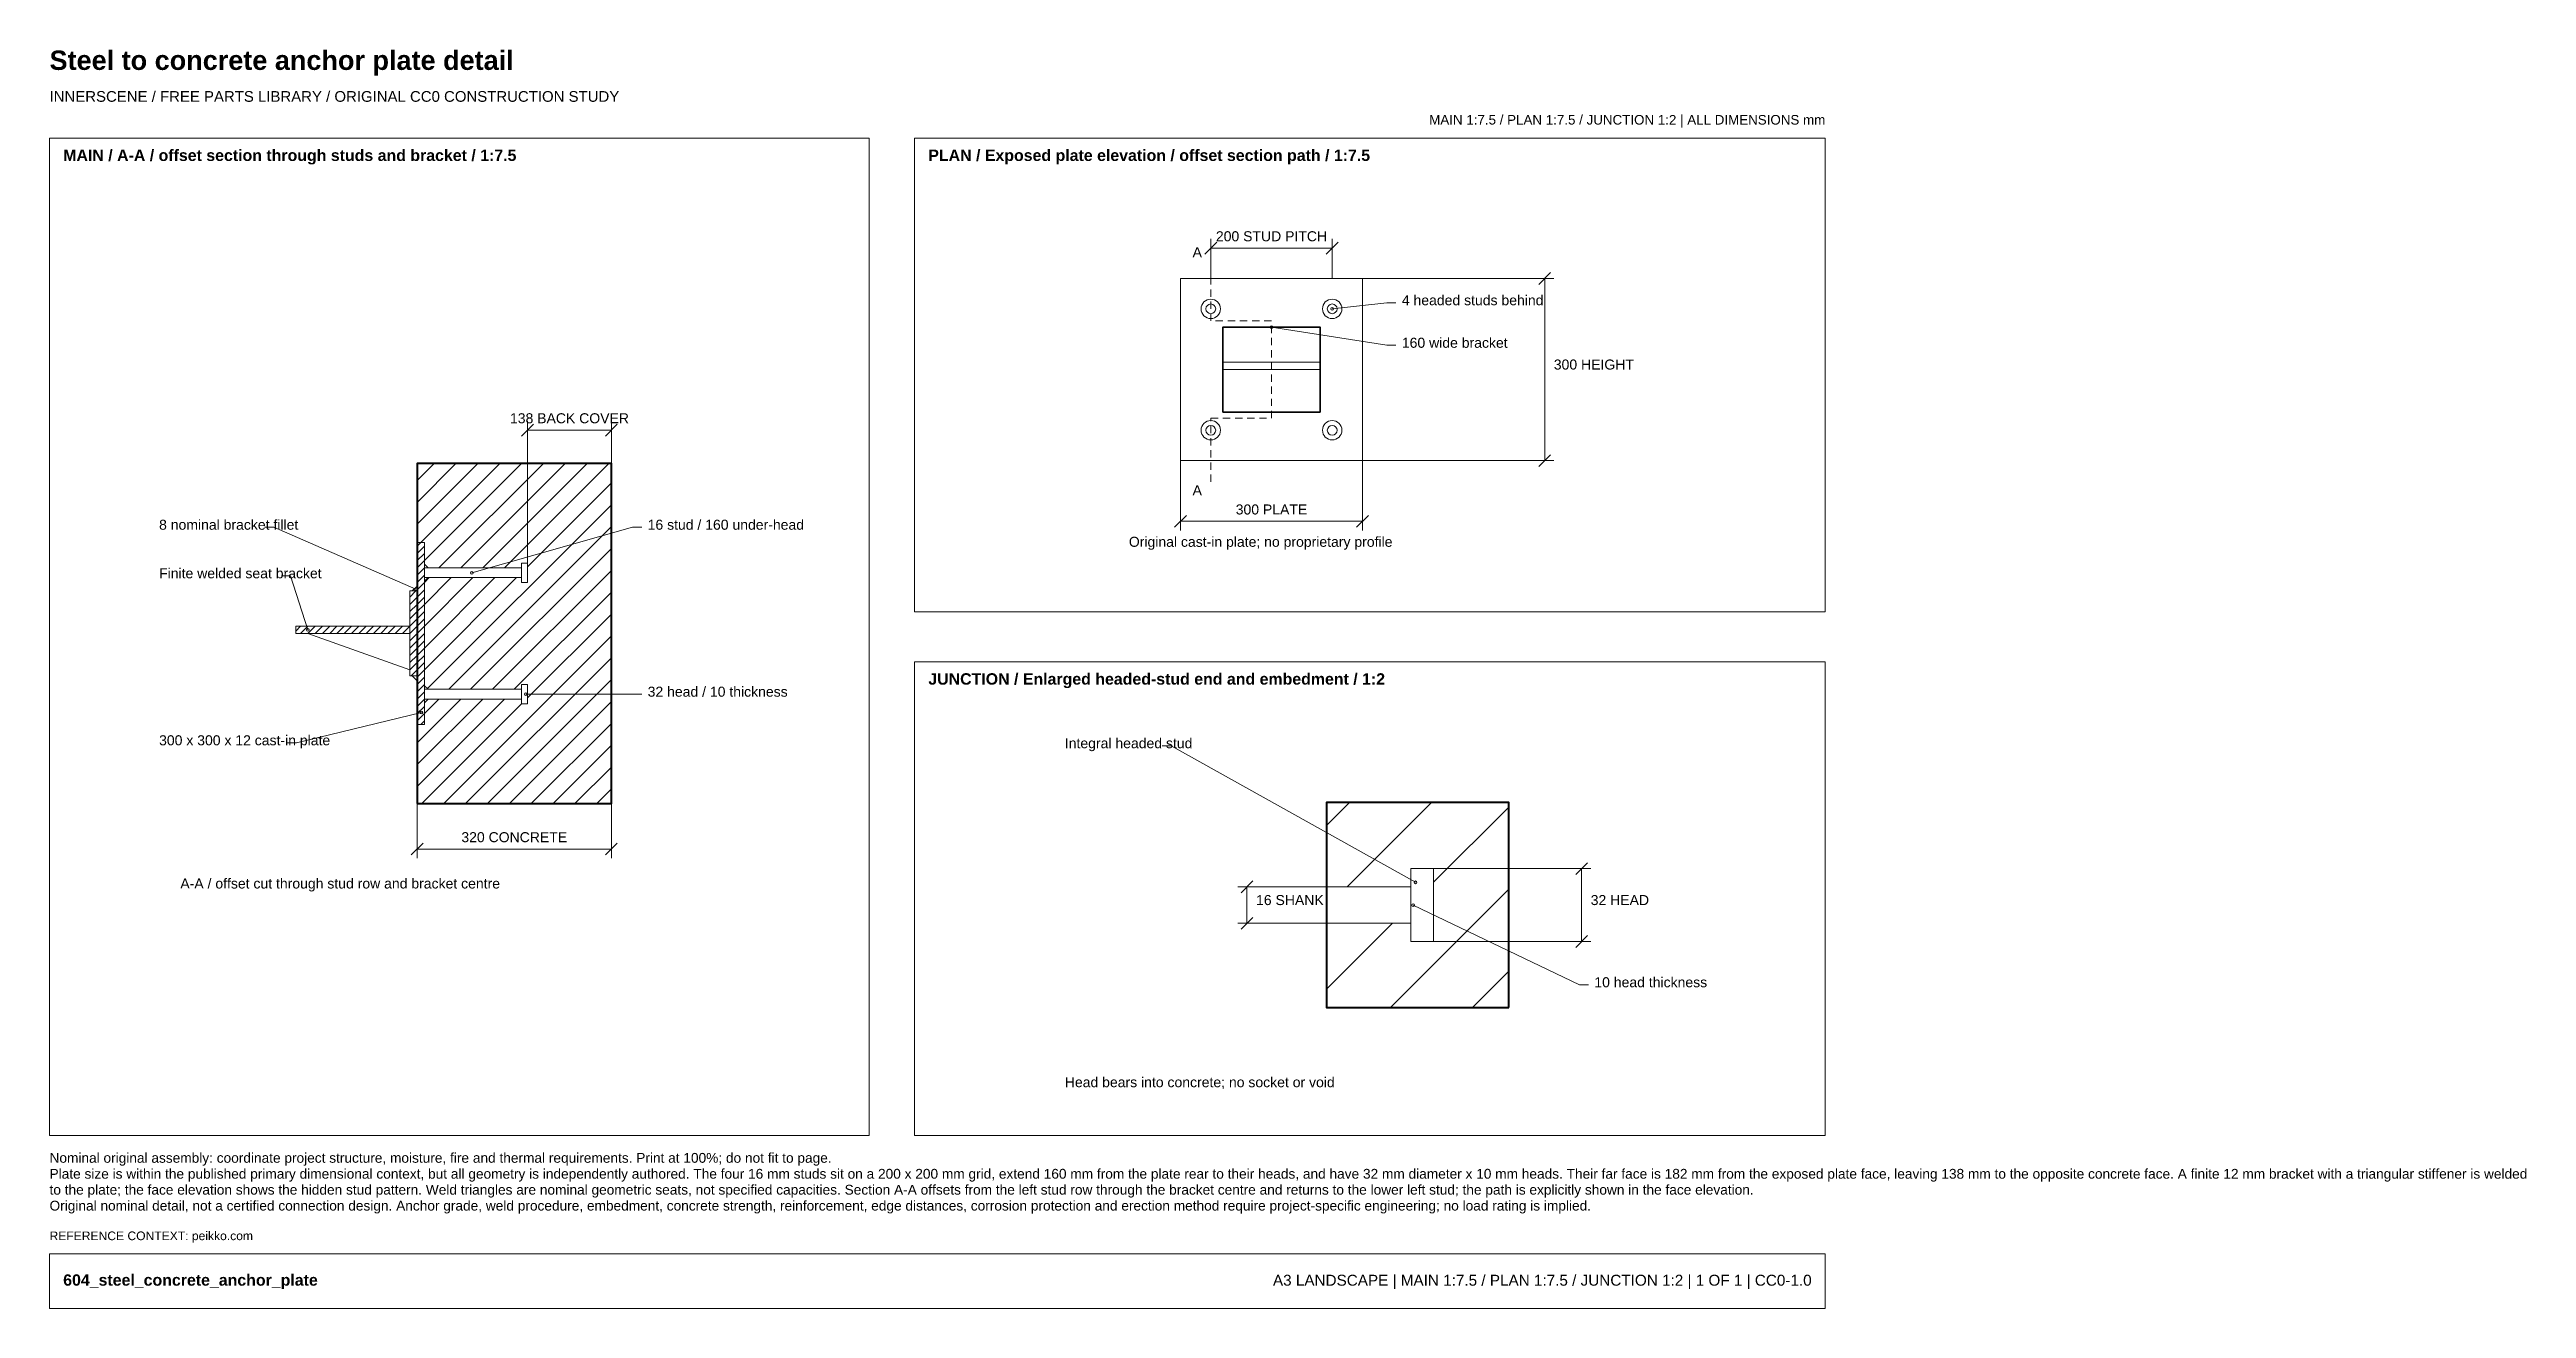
# Paper-space layout 'Layout1' of a CAD drawing. Header units: millimetres. Extents: x 15 to 559, y 10 to 286.
import ezdxf
from ezdxf.enums import TextEntityAlignment as Align

# ---------------------------------------------------------------- set-up
doc = ezdxf.new("R2010")
doc.units = ezdxf.units.MM
for name, color, linetype, lineweight, true_color in [('A-ANNO-BORDER', 7, 'Continuous', 18, 0x7b919e), ('A-ANNO-DIMS', 7, 'Continuous', 15, 0x4c626f), ('A-ANNO-TEXT', 7, 'Continuous', 18, 0x233442), ('A-FIXT', 7, 'Continuous', 20, 0x4d616b), ('A-HATCH', 7, 'Continuous', 13, 0x8d999e), ('A-HIDDEN', 7, 'Continuous', 13, 0x778992), ('A-STRC', 7, 'Continuous', 40, 0x263746), ('A-WALL', 7, 'Continuous', 35, 0x233442)]:
    doc.layers.add(name, color=color, linetype=linetype, lineweight=lineweight, true_color=true_color)
doc.styles.add('SECTION_BOLD', font='arialbd.ttf')
doc.styles.add('SECTION_REGULAR', font='arial.ttf')

psp = doc.layouts.get("Layout1")

# ---------------------------------------------------------------- linework, layer by layer
at = {"layer": 'A-ANNO-BORDER'}
for points in [[(15, 48), (195, 48), (195, 267), (15, 267)], [(205, 163), (405, 163), (405, 267), (205, 267)], [(205, 48), (405, 48), (405, 152), (205, 152)], [(15, 10), (405, 10), (405, 22), (15, 22)]]:
    psp.add_lwpolyline(points, close=True, dxfattribs=at)
at = {"layer": 'A-ANNO-DIMS'}
for p, q in [((270.04, 236.2), (270.04, 244.87)), ((296.7, 236.2), (296.7, 244.87)), ((268.74, 241.57), (271.34, 244.17)), ((270.04, 242.87), (296.7, 242.87)), ((295.4, 241.57), (298, 244.17)), ((303.37, 236.2), (345.37, 236.2)), ((342.07, 234.9), (344.67, 237.5)), ((343.37, 196.2), (343.37, 236.2)), ((118.69, 201.6), (121.29, 204.2)), ((119.99, 171.57), (119.99, 204.9)), ((119.99, 202.9), (138.39, 202.9)), ((137.09, 201.6), (139.69, 204.2)), ((138.39, 171.57), (138.39, 204.9)), ((263.37, 196.2), (263.37, 180.87)), ((303.37, 196.2), (303.37, 180.87)), ((303.37, 196.2), (345.37, 196.2)), ((342.07, 194.9), (344.67, 197.5)), ((262.07, 181.57), (264.67, 184.17)), ((263.37, 182.87), (303.37, 182.87)), ((302.07, 181.57), (304.67, 184.17)), ((95.73, 120.9), (95.73, 108.9)), ((138.39, 120.9), (138.39, 108.9)), ((94.43, 109.6), (97.03, 112.2)), ((95.73, 110.9), (138.39, 110.9)), ((137.09, 109.6), (139.69, 112.2)), ((276.68, 101.29), (279.28, 103.89)), ((318.98, 106.59), (353.48, 106.59)), ((350.18, 105.29), (352.78, 107.89)), ((351.48, 90.59), (351.48, 106.59)), ((300.48, 102.59), (275.98, 102.59)), ((277.98, 94.59), (277.98, 102.59)), ((300.48, 94.59), (275.98, 94.59)), ((276.68, 93.29), (279.28, 95.89)), ((318.98, 90.59), (353.48, 90.59)), ((350.18, 89.29), (352.78, 91.89))]:
    psp.add_line(p, q, dxfattribs=at)
for points in [[(296.7, 229.53), (308.7, 230.87), (310.7, 230.87)], [(283.37, 225.53), (308.7, 221.53), (310.7, 221.53)], [(95.46, 167.97), (64.24, 181.57), (62.24, 181.57)], [(107.73, 171.57), (143.06, 181.57), (145.06, 181.57)], [(71.73, 159.03), (67.91, 170.9), (65.91, 170.9)], [(119.59, 144.9), (143.06, 144.9), (145.06, 144.9)], [(96.66, 140.9), (69.26, 134.23), (67.26, 134.23)], [(314.98, 103.59), (261.34, 133.59), (259.34, 133.59)], [(314.48, 98.59), (350.98, 81.09), (352.98, 81.09)]]:
    psp.add_lwpolyline(points, dxfattribs=at)
for centre in [(296.7, 229.53), (283.37, 225.53), (107.73, 171.57), (95.46, 167.97), (71.73, 159.03), (119.59, 144.9), (96.66, 140.9), (314.98, 103.59), (314.48, 98.59)]:
    psp.add_circle(centre, 0.3, dxfattribs=at)
at = {"layer": 'A-FIXT'}
for p, q in [((272.7, 217.8), (294.04, 217.8)), ((272.7, 216.2), (294.04, 216.2))]:
    psp.add_line(p, q, dxfattribs=at)
for points in [[(263.37, 196.2), (303.37, 196.2), (303.37, 236.2), (263.37, 236.2)], [(95.73, 138.23), (97.33, 138.23), (97.33, 178.23), (95.73, 178.23)], [(97.33, 172.63), (98.13, 172.63), (97.33, 173.43)], [(97.33, 170.5), (118.66, 170.5), (118.66, 172.63), (97.33, 172.63)], [(97.33, 170.5), (98.13, 170.5), (97.33, 169.7)], [(118.66, 169.43), (119.99, 169.43), (119.99, 173.7), (118.66, 173.7)], [(94.13, 148.9), (95.73, 148.9), (95.73, 167.57), (94.13, 167.57)], [(94.66, 167.57), (95.73, 167.57), (95.73, 168.63)], [(69.06, 158.23), (94.13, 158.23), (94.13, 159.83), (69.06, 159.83)], [(71.73, 158.23), (94.13, 158.23), (94.13, 150.23)], [(94.66, 148.9), (95.73, 148.9), (95.73, 147.83)], [(118.66, 142.77), (119.99, 142.77), (119.99, 147.03), (118.66, 147.03)], [(97.33, 145.97), (98.13, 145.97), (97.33, 146.77)], [(97.33, 143.83), (118.66, 143.83), (118.66, 145.97), (97.33, 145.97)], [(97.33, 143.83), (98.13, 143.83), (97.33, 143.03)], [(313.98, 90.59), (318.98, 90.59), (318.98, 106.59), (313.98, 106.59)], [(295.48, 94.59), (313.98, 94.59), (313.98, 102.59), (295.48, 102.59)]]:
    psp.add_lwpolyline(points, close=True, dxfattribs=at)
at = {"layer": 'A-HATCH'}
for p, q in [((295.48, 116.09), (300.48, 121.09)), ((299.98, 102.59), (318.48, 121.09)), ((318.98, 103.59), (335.48, 120.09)), ((309.48, 76.09), (335.48, 102.09)), ((295.48, 80.09), (309.98, 94.59)), ((327.48, 76.09), (335.48, 84.09))]:
    psp.add_line(p, q, dxfattribs=at)
for points in [[(95.73, 182.23), (109.06, 195.57)], [(95.73, 187.03), (104.26, 195.57)], [(95.73, 191.83), (99.46, 195.57)], [(96.53, 178.23), (113.86, 195.57)], [(97.33, 174.23), (118.66, 195.57)], [(100.53, 172.63), (123.46, 195.57)], [(105.33, 172.63), (128.26, 195.57)], [(110.13, 172.63), (133.06, 195.57)], [(114.93, 172.63), (137.86, 195.57)], [(119.99, 172.9), (138.39, 191.3)], [(97.86, 145.97), (138.39, 186.5)], [(102.66, 145.97), (138.39, 181.7)], [(95.73, 177.43), (96.53, 178.23)], [(95.73, 175.83), (97.33, 177.43)], [(95.73, 174.23), (97.33, 175.83)], [(95.73, 172.63), (97.33, 174.23)], [(107.46, 145.97), (138.39, 176.9)], [(95.73, 171.03), (97.33, 172.63)], [(95.73, 169.43), (97.33, 171.03)], [(95.73, 167.83), (97.33, 169.43)], [(97.33, 150.23), (117.59, 170.5)], [(97.33, 155.03), (112.79, 170.5)], [(97.33, 159.83), (107.99, 170.5)], [(97.33, 164.63), (103.19, 170.5)], [(97.33, 169.43), (98.39, 170.5)], [(112.26, 145.97), (138.39, 172.1)], [(94.13, 166.23), (95.46, 167.57)], [(94.13, 164.63), (95.73, 166.23)], [(94.13, 163.03), (95.73, 164.63)], [(95.73, 166.23), (97.33, 167.83)], [(95.73, 164.63), (97.33, 166.23)], [(95.73, 163.03), (97.33, 164.63)], [(117.06, 145.97), (138.39, 167.3)], [(69.06, 158.77), (70.13, 159.83)], [(70.13, 158.23), (71.73, 159.83)], [(71.73, 158.23), (73.33, 159.83)], [(73.33, 158.23), (74.93, 159.83)], [(74.93, 158.23), (76.53, 159.83)], [(76.53, 158.23), (78.13, 159.83)], [(78.13, 158.23), (79.73, 159.83)], [(79.73, 158.23), (81.33, 159.83)], [(81.33, 158.23), (82.93, 159.83)], [(82.93, 158.23), (84.53, 159.83)], [(84.53, 158.23), (86.13, 159.83)], [(86.13, 158.23), (87.73, 159.83)], [(87.73, 158.23), (89.33, 159.83)], [(89.33, 158.23), (90.93, 159.83)], [(90.93, 158.23), (92.53, 159.83)], [(92.53, 158.23), (94.13, 159.83)], [(94.13, 161.43), (95.73, 163.03)], [(94.13, 159.83), (95.73, 161.43)], [(94.13, 158.23), (95.73, 159.83)], [(94.13, 156.63), (95.73, 158.23)], [(95.73, 161.43), (97.33, 163.03)], [(95.73, 159.83), (97.33, 161.43)], [(95.73, 158.23), (97.33, 159.83)], [(95.73, 156.63), (97.33, 158.23)], [(119.99, 144.1), (138.39, 162.5)], [(94.13, 155.03), (95.73, 156.63)], [(94.13, 153.43), (95.73, 155.03)], [(94.13, 151.83), (95.73, 153.43)], [(95.73, 155.03), (97.33, 156.63)], [(95.73, 153.43), (97.33, 155.03)], [(95.73, 151.83), (97.33, 153.43)], [(101.59, 120.9), (138.39, 157.7)], [(106.39, 120.9), (138.39, 152.9)], [(94.13, 150.23), (95.73, 151.83)], [(94.39, 148.9), (95.73, 150.23)], [(95.73, 150.23), (97.33, 151.83)], [(95.73, 148.63), (97.33, 150.23)], [(95.73, 147.03), (97.33, 148.63)], [(95.73, 145.43), (97.33, 147.03)], [(111.19, 120.9), (138.39, 148.1)], [(95.73, 143.83), (97.33, 145.43)], [(95.73, 124.63), (114.93, 143.83)], [(95.73, 129.43), (110.13, 143.83)], [(95.73, 134.23), (105.33, 143.83)], [(95.73, 142.23), (97.33, 143.83)], [(95.73, 140.63), (97.33, 142.23)], [(96.79, 120.9), (118.66, 142.77)], [(97.33, 140.63), (100.53, 143.83)], [(115.99, 120.9), (138.39, 143.3)], [(95.73, 139.03), (97.33, 140.63)], [(96.53, 138.23), (97.33, 139.03)], [(120.79, 120.9), (138.39, 138.5)], [(125.59, 120.9), (138.39, 133.7)], [(130.39, 120.9), (138.39, 128.9)], [(135.19, 120.9), (138.39, 124.1)]]:
    psp.add_lwpolyline(points, dxfattribs=at)
at = {"layer": 'A-HIDDEN'}
for p, q in [((270.04, 240.2), (270.04, 240.87)), ((270.04, 237.53), (270.04, 239.13)), ((270.04, 234.87), (270.04, 236.47)), ((270.04, 232.2), (270.04, 233.8)), ((270.04, 229.53), (270.04, 231.13)), ((270.04, 226.87), (270.04, 228.47)), ((272.7, 226.87), (271.1, 226.87)), ((275.37, 226.87), (273.77, 226.87)), ((278.04, 226.87), (276.44, 226.87)), ((280.7, 226.87), (279.1, 226.87)), ((283.37, 226.87), (281.77, 226.87)), ((283.37, 224.2), (283.37, 225.8)), ((283.37, 221.53), (283.37, 223.13)), ((283.37, 218.87), (283.37, 220.47)), ((283.37, 216.2), (283.37, 217.8)), ((283.37, 213.53), (283.37, 215.13)), ((283.37, 210.87), (283.37, 212.47)), ((283.37, 208.2), (283.37, 209.8)), ((283.37, 205.53), (283.37, 207.13)), ((270.04, 204.87), (270.04, 205.53)), ((270.04, 205.53), (271.64, 205.53)), ((270.04, 202.2), (270.04, 203.8)), ((272.7, 205.53), (274.3, 205.53)), ((275.37, 205.53), (276.97, 205.53)), ((278.04, 205.53), (279.64, 205.53)), ((280.7, 205.53), (282.3, 205.53)), ((270.04, 199.53), (270.04, 201.13)), ((270.04, 196.87), (270.04, 198.47)), ((270.04, 194.2), (270.04, 195.8)), ((270.04, 191.53), (270.04, 193.13))]:
    psp.add_line(p, q, dxfattribs=at)
for centre, radius in [((270.04, 229.53), 2.13), ((270.04, 229.53), 1.07), ((296.7, 229.53), 2.13), ((296.7, 229.53), 1.07), ((270.04, 202.87), 2.13), ((270.04, 202.87), 1.07), ((296.7, 202.87), 2.13), ((296.7, 202.87), 1.07)]:
    psp.add_circle(centre, radius, dxfattribs=at)
at = {"layer": 'A-STRC'}
for points in [[(95.73, 120.9), (138.39, 120.9), (138.39, 195.57), (95.73, 195.57)], [(335.48, 76.09), (335.48, 121.09), (295.48, 121.09), (295.48, 76.09)]]:
    psp.add_lwpolyline(points, close=True, dxfattribs=at)
at = {"layer": 'A-WALL'}
psp.add_lwpolyline([(272.7, 206.87), (294.04, 206.87), (294.04, 225.53), (272.7, 225.53)], close=True, dxfattribs=at)

# ---------------------------------------------------------------- texts
at = {"layer": 'A-ANNO-DIMS', "style": 'SECTION_REGULAR'}
for s, p in [('200 STUD PITCH', (283.37, 244.37)), ('138 BACK COVER', (129.19, 204.4)), ('300 PLATE', (283.37, 184.37)), ('320 CONCRETE', (117.06, 112.4))]:
    psp.add_text(s, height=2.2, dxfattribs=at).set_placement(p, align=Align.CENTER)
for s, p in [('300 HEIGHT', (345.37, 216.2)), ('16 SHANK', (279.98, 98.59)), ('32 HEAD', (353.48, 98.59))]:
    psp.add_text(s, height=2.2, dxfattribs=at).set_placement(p)
at = {"layer": 'A-ANNO-TEXT'}
for s, height, style, p in [('Steel to concrete anchor plate detail', 4.25, 'SECTION_BOLD', (15, 282)), ('INNERSCENE / FREE PARTS LIBRARY / ORIGINAL CC0 CONSTRUCTION STUDY', 2.35, 'SECTION_REGULAR', (15, 275)), ('MAIN / A-A / offset section through studs and bracket / 1:7.5', 2.5, 'SECTION_BOLD', (18, 262)), ('PLAN / Exposed plate elevation / offset section path / 1:7.5', 2.5, 'SECTION_BOLD', (208, 262)), ('A', 2.2, 'SECTION_REGULAR', (266.04, 240.87)), ('4 headed studs behind', 2.2, 'SECTION_REGULAR', (312, 230.32)), ('160 wide bracket', 2.2, 'SECTION_REGULAR', (312, 220.98)), ('A', 2.2, 'SECTION_REGULAR', (266.04, 188.6)), ('8 nominal bracket fillet', 2.2, 'SECTION_REGULAR', (39.06, 181.02)), ('16 stud / 160 under-head', 2.2, 'SECTION_REGULAR', (146.36, 181.02)), ('Original cast-in plate; no proprietary profile', 2.2, 'SECTION_REGULAR', (252.04, 177.27)), ('Finite welded seat bracket', 2.2, 'SECTION_REGULAR', (39.06, 170.35)), ('JUNCTION / Enlarged headed-stud end and embedment / 1:2', 2.5, 'SECTION_BOLD', (208, 147)), ('32 head / 10 thickness', 2.2, 'SECTION_REGULAR', (146.36, 144.35)), ('300 x 300 x 12 cast-in plate', 2.2, 'SECTION_REGULAR', (39.06, 133.68)), ('Integral headed stud', 2.2, 'SECTION_REGULAR', (237.98, 133.04)), ('A-A / offset cut through stud row and bracket centre', 2.2, 'SECTION_REGULAR', (43.73, 102.23)), ('10 head thickness', 2.2, 'SECTION_REGULAR', (354.28, 80.54)), ('Head bears into concrete; no socket or void', 2.2, 'SECTION_REGULAR', (237.98, 58.59)), ('Nominal original assembly: coordinate project structure, moisture, fire and thermal requirements. Print at 100%; do not fit to page.', 2.15, 'SECTION_REGULAR', (15, 42)), ('Plate size is within the published primary dimensional context, but all geometry is independently authored. The four 16 mm studs sit on a 200 x 200 mm grid, extend 160 mm from the plate rear to their heads, and have 32 mm diameter x 10 mm heads. Their far face is 182 mm from the exposed plate face, leaving 138 mm to the opposite concrete face. A finite 12 mm bracket with a triangular stiffener is welded', 2.15, 'SECTION_REGULAR', (15, 38.5)), ('to the plate; the face elevation shows the hidden stud pattern. Weld triangles are nominal geometric seats, not specified capacities. Section A-A offsets from the left stud row through the bracket centre and returns to the lower left stud; the path is explicitly shown in the face elevation.', 2.15, 'SECTION_REGULAR', (15, 35)), ('Original nominal detail, not a certified connection design. Anchor grade, weld procedure, embedment, concrete strength, reinforcement, edge distances, corrosion protection and erection method require project-specific engineering; no load rating is implied.', 2.15, 'SECTION_REGULAR', (15, 31.5)), ('REFERENCE CONTEXT: peikko.com', 1.9, 'SECTION_REGULAR', (15, 25)), ('604_steel_concrete_anchor_plate', 2.5, 'SECTION_BOLD', (18, 15))]:
    psp.add_text(s, height=height, dxfattribs=dict(at, style=style)).set_placement(p)
at = {"layer": 'A-ANNO-TEXT', "style": 'SECTION_REGULAR'}
for s, height, p in [('MAIN 1:7.5 / PLAN 1:7.5 / JUNCTION 1:2 | ALL DIMENSIONS mm', 2.1, (405, 270)), ('A3 LANDSCAPE | MAIN 1:7.5 / PLAN 1:7.5 / JUNCTION 1:2 | 1 OF 1 | CC0-1.0', 2.4, (402, 15))]:
    psp.add_text(s, height=height, dxfattribs=at).set_placement(p, align=Align.RIGHT)

doc.saveas('drawing.dxf')
